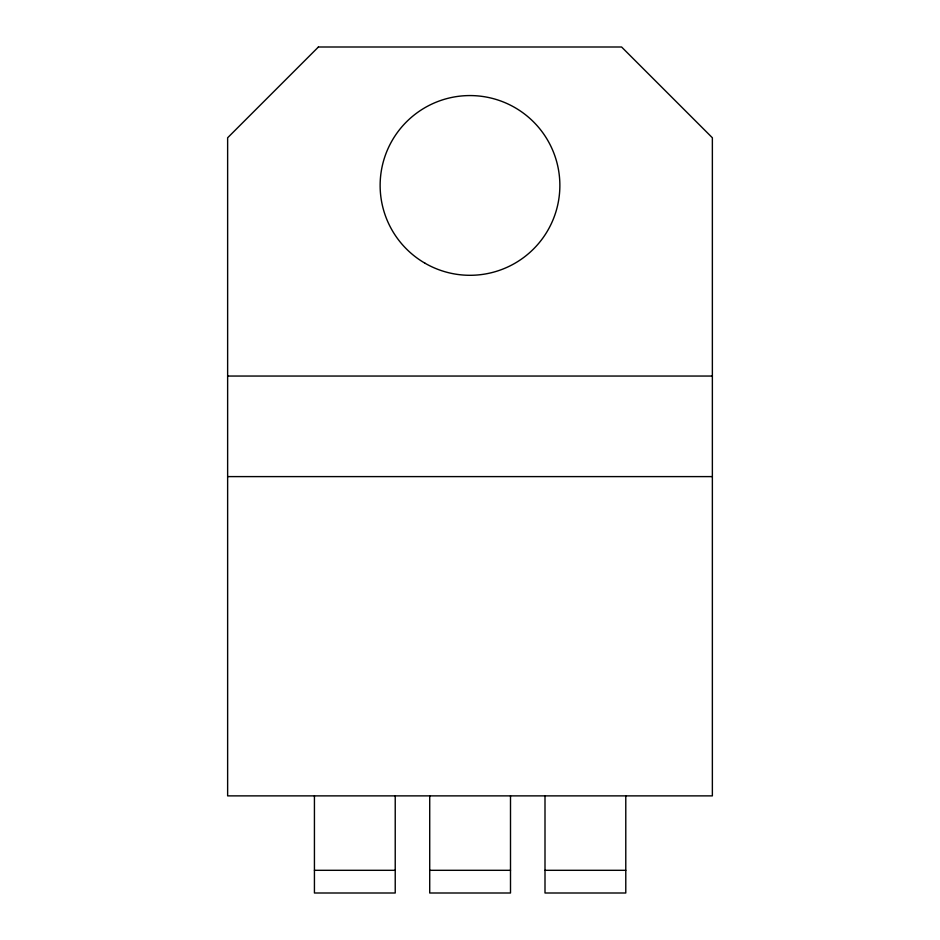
<?xml version="1.0" encoding="UTF-8"?>
<svg xmlns="http://www.w3.org/2000/svg" width="940" height="940" viewBox="0 0 940 940"><rect width="100%" height="100%" fill="white"/><g stroke="black" fill="none" stroke-linecap="round" stroke-linejoin="round"><path stroke-width="1.41" d="M227.633 376.047L712.367 376.047M227.633 476.603L712.367 476.603M314.43 870.311L395.223 870.311M429.721 870.311L510.502 870.311M545 870.311L625.782 870.311M625.782 795.875L625.782 893L545 893L545 795.875M510.502 795.875L510.502 893L429.721 893L429.721 795.875M395.223 795.875L395.223 893L314.43 893L314.43 795.875M318.413 47L227.633 137.769L227.633 795.875L712.367 795.875L712.367 137.769L621.587 47L318.413 47M425.068 263.259A89.864 89.864 0 0 0 559.864 185.427A89.864 89.864 0 0 0 425.068 107.606A89.864 89.864 0 0 0 425.068 263.259"/></g></svg>
